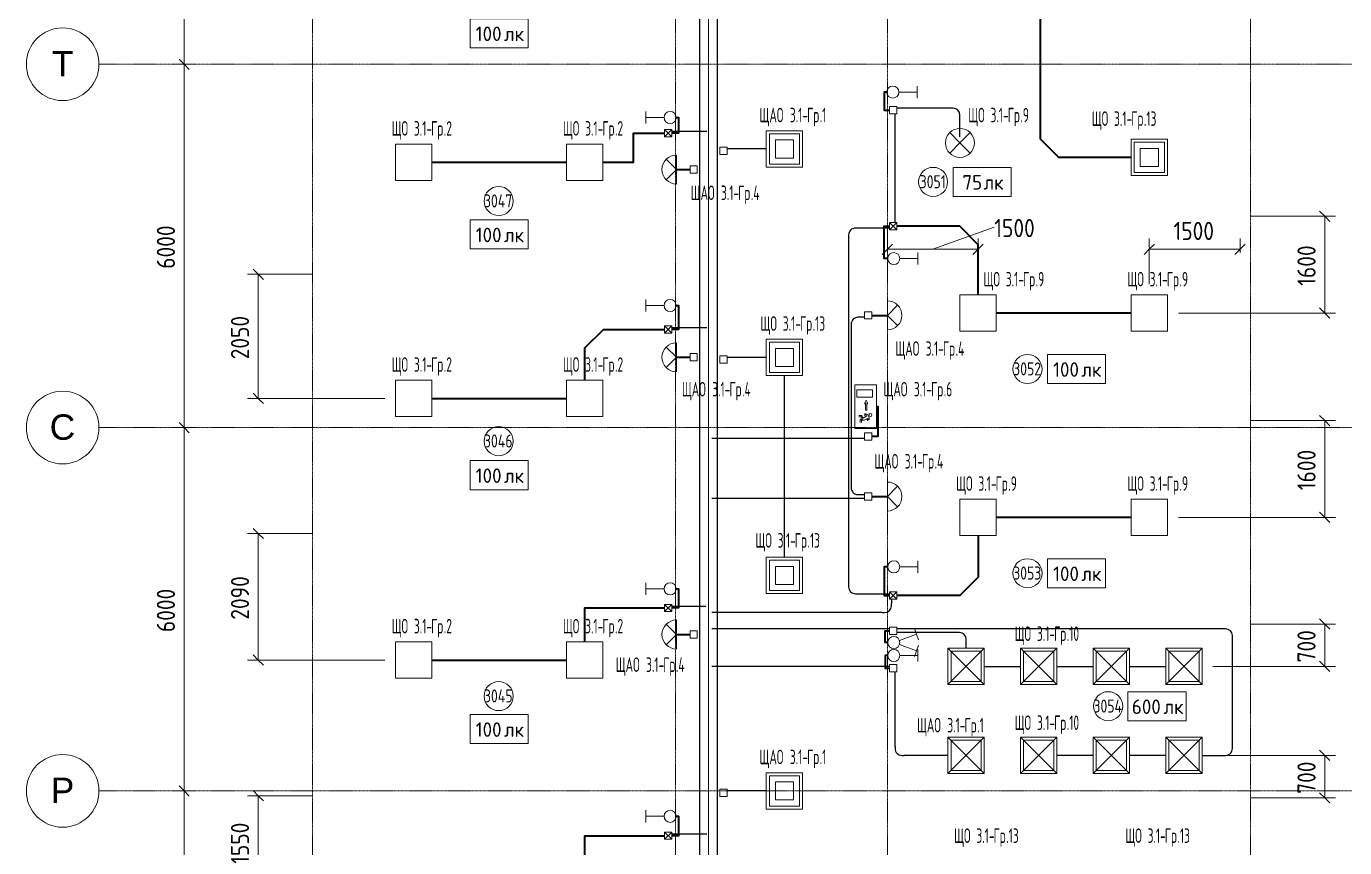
# Model space of a CAD drawing. Header units: millimetres. Extents: x -4730 to 98194, y -4296 to 93388.
# Drawn here: x -4730 to 17058, y 65563 to 79125 of the extents above; entities that cross this region are included whole.
import ezdxf

# ---------------------------------------------------------------- set-up
doc = ezdxf.new("R2010")
doc.units = ezdxf.units.MM
doc.linetypes.add('Линия сетки', pattern=[22.225, 12.7, -3.175, 3.175, -3.175])
for name, color, linetype, lineweight, true_color in [('Кабельные лотки', 5, 'Continuous', 25, 0x0000ff), ('Короба', 7, 'Continuous', 25, 0x008000), ('Соединительные детали коробов', 7, 'Continuous', 25, 0x008000), ('Типовые аннотации', 5, 'Continuous', 18, 0x0000ff)]:
    doc.layers.add(name, color=color, linetype=linetype, lineweight=lineweight, true_color=true_color)
for name, color, linetype, lineweight in [('Марки помещений', 7, 'Continuous', 9), ('Марки силовых электроприборов', 7, 'Continuous', 9), ('Осевая линия', 7, 'Continuous', 18), ('Оси', 7, 'Continuous', 9), ('Провода', 7, 'Continuous', 35), ('Размеры', 7, 'Continuous', 9), ('Размеры-120', 7, 'Continuous', 9)]:
    doc.layers.add(name, color=color, linetype=linetype, lineweight=lineweight)
doc.styles.add('Arial_1', font='arial.ttf', dxfattribs={"height": 420})
doc.styles.add('GOST Common', font='GOST_Common.ttf', dxfattribs={"width": 0.6, "height": 240})
doc.styles.add('GOST Common_1', font='GOST_Common.ttf', dxfattribs={"width": 0.9, "height": 300})
doc.styles.add('GOST Common_2', font='GOST_Common.ttf', dxfattribs={"width": 0.8, "height": 216})
doc.styles.add('GOST Common_3', font='GOST_Common.ttf', dxfattribs={"height": 240})
doc.dimstyles.new('ADSK_Проверочный', dxfattribs={"dimscale": 304.8, "dimtxt": 301.714499, "dimasz": 0.556693, "dimexe": 0.590551, "dimexo": 0.590551, "dimgap": 0.19685, "dimtad": 1, "dimdec": 3, "dimrnd": 0.001, "dimdsep": 46, "dimtxsty": 'GOST Common_1', "dimblk1": 'OBLIQUE', "dimblk2": 'OBLIQUE', "dimsah": 1, "dimcen": 0.09, "dimazin": 0, "dimtfac": 1, "dimtdec": 4, "dimtix": 1, "dimtmove": 0, "dimatfit": 3, "dimfxl": 1, "dimtvp": 1, "dimtolj": 1, "dimtzin": 0, "dimarcsym": 2})
doc.dimstyles.new('ADSK_Проверочный_1', dxfattribs={"dimscale": 304.8, "dimtxt": 301.714499, "dimasz": 0.556693, "dimexe": 0.590551, "dimexo": 0.590551, "dimgap": 0.19685, "dimtad": 1, "dimdec": 3, "dimrnd": 0.001, "dimdsep": 46, "dimtxsty": 'GOST Common_1', "dimblk1": 'OBLIQUE', "dimblk2": 'OBLIQUE', "dimsah": 1, "dimcen": 0.09, "dimazin": 0, "dimtfac": 1, "dimtdec": 4, "dimtix": 1, "dimtmove": 1, "dimatfit": 3, "dimfxl": 1, "dimtvp": 1, "dimtolj": 1, "dimtzin": 0, "dimarcsym": 2})

# ---------------------------------------------------------------- blocks, each defined once
blk = doc.blocks.new('M_Короб_ отвод - Плоский торец - ПВХ - Стандартная-2386742-3-й этаж')
at = {"layer": 'Соединительные детали коробов'}
for p, q in [((0, 111.95), (0, 150.05)), ((-150.05, 0), (-111.95, 0))]:
    blk.add_line(p, q, dxfattribs=at)
blk.add_arc((-111.95, 111.95), 111.95, 270, 0, dxfattribs=at)
blk = doc.blocks.new('Ось сетки - Заголовок сетки - Окружность 5 мм-1145995-3-й этаж')
at = {"layer": 'Оси'}
blk.add_circle((0, 0), 5, dxfattribs=at)
blk = doc.blocks.new('DIMBLOCK37-3-й этаж')
at = {"layer": 'Размеры-120'}
for p, q in [((-2062, 66500), (-2302, 66500)), ((-2122, 66500), (-2207, 66585)), ((-2122, 60500), (-2122, 66500)), ((-2122, 66500), (-2037, 66415)), ((-2122, 66500), (-2062, 66500)), ((-2122, 60500), (-2207, 60585)), ((-2062, 60500), (-2302, 60500)), ((-2122, 60500), (-2037, 60415)), ((-2122, 60500), (-2062, 60500))]:
    blk.add_line(p, q, dxfattribs=at)
at = {"layer": 'Размеры-120', "color": 0, "insert": (-2574, 63122), "char_height": 300, "width": 908.21, "attachment_point": 1, "rotation": 90, "line_spacing_factor": 1.022761, "style": 'GOST Common_1'}
blk.add_mtext('6000', dxfattribs=at)
blk = doc.blocks.new('_Oblique')
at = {"color": 0, "linetype": 'ByBlock', "lineweight": -2}
blk.add_line((-0.5, -0.5), (0.5, 0.5), dxfattribs=at)
blk = doc.blocks.new('DIMBLOCK38-3-й этаж')
at = {"layer": 'Размеры-120'}
for p, q in [((-2122, 72500), (-2207, 72585)), ((-2062, 72500), (-2302, 72500)), ((-2122, 66500), (-2122, 72500)), ((-2122, 72500), (-2037, 72415)), ((-2122, 72500), (-2062, 72500)), ((-2062, 66500), (-2302, 66500)), ((-2122, 66500), (-2207, 66585)), ((-2122, 66500), (-2037, 66415)), ((-2122, 66500), (-2062, 66500))]:
    blk.add_line(p, q, dxfattribs=at)
at = {"layer": 'Размеры-120', "color": 0, "insert": (-2574, 69122), "char_height": 300, "width": 908.21, "attachment_point": 1, "rotation": 90, "line_spacing_factor": 1.022761, "style": 'GOST Common_1'}
blk.add_mtext('6000', dxfattribs=at)
blk = doc.blocks.new('DIMBLOCK39-3-й этаж')
at = {"layer": 'Размеры-120'}
for p, q in [((-2062, 78500), (-2302, 78500)), ((-2122, 78500), (-2207, 78585)), ((-2122, 72500), (-2122, 78500)), ((-2122, 78500), (-2037, 78415)), ((-2122, 78500), (-2062, 78500)), ((-2122, 72500), (-2207, 72585)), ((-2062, 72500), (-2302, 72500)), ((-2122, 72500), (-2037, 72415)), ((-2122, 72500), (-2062, 72500))]:
    blk.add_line(p, q, dxfattribs=at)
at = {"layer": 'Размеры-120', "color": 0, "insert": (-2574, 75122), "char_height": 300, "width": 908.21, "attachment_point": 1, "rotation": 90, "line_spacing_factor": 1.022761, "style": 'GOST Common_1'}
blk.add_mtext('6000', dxfattribs=at)
blk = doc.blocks.new('DIMBLOCK40-3-й этаж')
at = {"layer": 'Размеры-120'}
for p, q in [((-2062, 83500), (-2302, 83500)), ((-2122, 83500), (-2207, 83585)), ((-2122, 78500), (-2122, 83500)), ((-2122, 83500), (-2037, 83415)), ((-2122, 83500), (-2062, 83500)), ((-2062, 78500), (-2302, 78500)), ((-2122, 78500), (-2207, 78585)), ((-2122, 78500), (-2037, 78415)), ((-2122, 78500), (-2062, 78500))]:
    blk.add_line(p, q, dxfattribs=at)
at = {"layer": 'Размеры-120', "color": 0, "insert": (-2574, 80622), "char_height": 300, "width": 908.21, "attachment_point": 1, "rotation": 90, "line_spacing_factor": 1.022761, "style": 'GOST Common_1'}
blk.add_mtext('5000', dxfattribs=at)
blk = doc.blocks.new('DIMBLOCK49-3-й этаж')
at = {"layer": 'Размеры-120'}
for p, q in [((-10, 75030), (-1077, 75030)), ((-897, 75030), (-981, 75115)), ((-897, 75030), (-897, 72980)), ((-897, 75030), (-812, 74945)), ((-897, 75030), (-10, 75030)), ((-897, 72980), (-981, 73065)), ((1195, 72980), (-1077, 72980)), ((-897, 72980), (-812, 72895)), ((-897, 72980), (1195, 72980))]:
    blk.add_line(p, q, dxfattribs=at)
at = {"layer": 'Размеры-120', "color": 0, "insert": (-1349, 73627), "char_height": 300, "width": 908.21, "attachment_point": 1, "rotation": 90, "line_spacing_factor": 1.022761, "style": 'GOST Common_1'}
blk.add_mtext('2050', dxfattribs=at)
blk = doc.blocks.new('DIMBLOCK50-3-й этаж')
at = {"layer": 'Размеры-120'}
for p, q in [((-897, 70750), (-981, 70835)), ((-10, 70750), (-1077, 70750)), ((-897, 70750), (-897, 68660)), ((-897, 70750), (-812, 70665)), ((-897, 70750), (-10, 70750)), ((1195, 68660), (-1077, 68660)), ((-897, 68660), (-981, 68745)), ((-897, 68660), (-812, 68575)), ((-897, 68660), (1195, 68660))]:
    blk.add_line(p, q, dxfattribs=at)
at = {"layer": 'Размеры-120', "color": 0, "insert": (-1349, 69327), "char_height": 300, "width": 908.21, "attachment_point": 1, "rotation": 90, "line_spacing_factor": 1.022761, "style": 'GOST Common_1'}
blk.add_mtext('2090', dxfattribs=at)
blk = doc.blocks.new('DIMBLOCK51-3-й этаж')
at = {"layer": 'Размеры-120'}
for p, q in [((-897, 66420), (-981, 66505)), ((-10, 66420), (-1077, 66420)), ((-897, 64870), (-897, 66420)), ((-897, 66420), (-812, 66335)), ((-897, 66420), (-10, 66420)), ((-897, 64870), (-981, 64955)), ((1195, 64870), (-1077, 64870)), ((-897, 64870), (-812, 64785)), ((-897, 64870), (1195, 64870))]:
    blk.add_line(p, q, dxfattribs=at)
at = {"layer": 'Размеры-120', "color": 0, "insert": (-1349, 65295), "char_height": 300, "width": 840.71, "attachment_point": 1, "rotation": 90, "line_spacing_factor": 1.022761, "style": 'GOST Common_1'}
blk.add_mtext('1550', dxfattribs=at)
blk = doc.blocks.new('DIMBLOCK67-3-й этаж')
at = {"layer": 'Размеры-120'}
for p, q in [((13830, 74868), (13830, 75624)), ((15330, 75384), (15330, 75624)), ((13830, 75444), (13745, 75360)), ((13830, 75444), (13915, 75529)), ((13830, 75444), (15330, 75444)), ((13830, 75444), (13830, 74868)), ((15330, 75444), (15245, 75360)), ((15330, 75444), (15415, 75529)), ((15330, 75444), (15330, 75384))]:
    blk.add_line(p, q, dxfattribs=at)
at = {"layer": 'Размеры-120', "color": 0, "insert": (14230, 75896), "char_height": 300, "width": 840.71, "attachment_point": 1, "line_spacing_factor": 1.022761, "style": 'GOST Common_1'}
blk.add_mtext('1500', dxfattribs=at)
blk = doc.blocks.new('DIMBLOCK68-3-й этаж')
at = {"layer": 'Размеры-120'}
for p, q in [((9500, 75384), (9500, 75624)), ((11267, 75807), (10250, 75444)), ((11000, 74868), (11000, 75624)), ((11267, 75807), (11267, 75807)), ((9500, 75444), (9415, 75360)), ((9500, 75444), (9585, 75529)), ((9500, 75444), (11000, 75444)), ((9500, 75444), (9500, 75384)), ((11000, 75444), (10915, 75360)), ((11000, 75444), (11085, 75529)), ((11000, 75444), (11000, 74868))]:
    blk.add_line(p, q, dxfattribs=at)
at = {"layer": 'Размеры-120', "color": 0, "insert": (11267, 75944), "char_height": 300, "width": 840.71, "attachment_point": 1, "line_spacing_factor": 1.022761, "style": 'GOST Common_1'}
blk.add_mtext('1500', dxfattribs=at)
blk = doc.blocks.new('DIMBLOCK69-3-й этаж')
at = {"layer": 'Размеры-120'}
for p, q in [((16730, 75990), (16645, 76075)), ((15510, 75990), (16910, 75990)), ((16730, 75990), (15510, 75990)), ((16730, 74390), (16730, 75990)), ((16730, 75990), (16815, 75905)), ((14310, 74390), (16910, 74390)), ((16730, 74390), (14310, 74390)), ((16730, 74390), (16645, 74475)), ((16730, 74390), (16815, 74305))]:
    blk.add_line(p, q, dxfattribs=at)
at = {"layer": 'Размеры-120', "color": 0, "insert": (16278, 74840), "char_height": 300, "width": 840.71, "attachment_point": 1, "rotation": 90, "line_spacing_factor": 1.022761, "style": 'GOST Common_1'}
blk.add_mtext('1600', dxfattribs=at)
blk = doc.blocks.new('DIMBLOCK70-3-й этаж')
at = {"layer": 'Размеры-120'}
for p, q in [((15510, 72615), (16910, 72615)), ((16730, 72615), (15510, 72615)), ((16730, 72615), (16645, 72700)), ((16730, 71015), (16730, 72615)), ((16730, 72615), (16815, 72530)), ((16730, 71015), (16645, 71100)), ((14310, 71015), (16910, 71015)), ((16730, 71015), (14310, 71015)), ((16730, 71015), (16815, 70930))]:
    blk.add_line(p, q, dxfattribs=at)
at = {"layer": 'Размеры-120', "color": 0, "insert": (16278, 71465), "char_height": 300, "width": 840.71, "attachment_point": 1, "rotation": 90, "line_spacing_factor": 1.022761, "style": 'GOST Common_1'}
blk.add_mtext('1600', dxfattribs=at)
blk = doc.blocks.new('DIMBLOCK71-3-й этаж')
at = {"layer": 'Размеры-120'}
for p, q in [((16730, 69255), (16645, 69340)), ((15510, 69255), (16910, 69255)), ((16730, 69255), (15510, 69255)), ((16730, 68555), (16730, 69255)), ((16730, 69255), (16815, 69170)), ((16730, 68555), (16645, 68640)), ((14882, 68555), (16910, 68555)), ((16730, 68555), (14882, 68555)), ((16730, 68555), (16815, 68470))]:
    blk.add_line(p, q, dxfattribs=at)
at = {"layer": 'Размеры-120', "color": 0, "insert": (16278, 68621), "char_height": 300, "width": 681.16, "attachment_point": 1, "rotation": 90, "line_spacing_factor": 1.022761, "style": 'GOST Common_1'}
blk.add_mtext('700', dxfattribs=at)
blk = doc.blocks.new('DIMBLOCK72-3-й этаж')
at = {"layer": 'Размеры-120'}
for p, q in [((16730, 67085), (16645, 67170)), ((14882, 67085), (16910, 67085)), ((16730, 67085), (14882, 67085)), ((16730, 66385), (16730, 67085)), ((16730, 67085), (16815, 67000)), ((16730, 66385), (16645, 66470)), ((15510, 66385), (16910, 66385)), ((16730, 66385), (15510, 66385)), ((16730, 66385), (16815, 66300))]:
    blk.add_line(p, q, dxfattribs=at)
at = {"layer": 'Размеры-120', "color": 0, "insert": (16278, 66451), "char_height": 300, "width": 681.16, "attachment_point": 1, "rotation": 90, "line_spacing_factor": 1.022761, "style": 'GOST Common_1'}
blk.add_mtext('700', dxfattribs=at)
blk = doc.blocks.new('ADSK_Марка_Помещение_1_ГОСТ21-501-2011 - Номер-85995-3-й этаж')
at = {"layer": 'Марки помещений'}
blk.add_circle((0, 0), 2, dxfattribs=at)
blk = doc.blocks.new('Морка помещения_освещённость_ - Морка помещения_освещённость_-1484368-3-й этаж')
at = {"layer": 'Марки помещений', "color": 190, "true_color": 0x8000ff}
for p, q in [((-4, 0), (-4, 4)), ((-4, 4), (4, 4)), ((4, 4), (4, 0)), ((4, 0), (-4, 0))]:
    blk.add_line(p, q, dxfattribs=at)

msp = doc.modelspace()

# ---------------------------------------------------------------- linework, layer by layer
at = {"layer": 'Кабельные лотки'}
for p, q in [((6395.0021, 88815), (6395.0021, 43938.1437)), ((6695.0021, 43938.1437), (6695.0021, 88815))]:
    msp.add_line(p, q, dxfattribs=at)
at = {"layer": 'Короба'}
for p, q in [((9629.1552, 75884.113), (9629.1552, 77681.1543)), ((10549.95, 77772.6543), (9657.6552, 77772.6543)), ((10700, 77300), (10700, 77622.6043)), ((5938.6497, 77391.5), (6518.6497, 77391.5)), ((7504.764, 77100), (6853.5891, 77100)), ((8860, 75642.563), (8860, 69905.663)), ((9537.6552, 75792.613), (9010.05, 75792.613)), ((9122.7851, 74321.12), (9052.8351, 74321.12)), ((5938.6497, 74151.5), (6518.6497, 74151.5)), ((8902.7851, 74171.07), (8902.7851, 71541.55)), ((7504.764, 73657.0899), (6853.5891, 73657.0899)), ((7802.264, 70354.5899), (7802.264, 73359.5899)), ((9122.7851, 72321.12), (6600, 72321.12)), ((9122.7851, 71328.5), (6600, 71328.5)), ((9052.8351, 71391.5), (9122.7851, 71391.5)), ((9010.05, 69755.613), (9537.6552, 69755.613)), ((5938.6497, 69551.5), (6498.6497, 69551.5)), ((9566.1552, 69664.113), (9566.1552, 69594.163)), ((9416.1052, 69444.113), (6600, 69444.113)), ((9537.6552, 69175.613), (6600, 69175.613)), ((15052.3272, 69175.613), (9657.6552, 69175.613)), ((10654.8272, 69112.613), (9657.6552, 69112.613)), ((10804.8772, 68852.5), (10804.8772, 68962.563)), ((15202.3772, 67235.05), (15202.3772, 69025.563)), ((9537.6552, 68555.613), (6600, 68555.613)), ((9629.1552, 67235.05), (9629.1552, 68464.113)), ((11102.3772, 68555), (11707.3772, 68555)), ((12302.3772, 68555), (12907.3772, 68555)), ((13502.3772, 68555), (14107.3772, 68555)), ((10507.3772, 67085), (9779.2052, 67085)), ((12907.3772, 67085), (12302.3772, 67085)), ((14107.3772, 67085), (13502.3772, 67085)), ((14702.3772, 67085), (15052.3272, 67085)), ((7504.764, 66500), (6853.5891, 66500)), ((5938.6497, 65791.5), (6518.6497, 65791.5))]:
    msp.add_line(p, q, dxfattribs=at)
at = {"layer": 'Осевая линия'}
msp.add_line((6545.0021, 43938.1437), (6545.0021, 88815), dxfattribs=at)
at = {"layer": 'Оси', "linetype": 'Линия сетки'}
for p, q in [((0, 93388.3703), (0, -3096.3487)), ((6000, 93388.3703), (6000, -3096.3487)), ((9500, 93388.3703), (9500, -3096.3487)), ((15500, 93388.3703), (15500, -3096.3487)), ((98194.2682, 78500), (-3530.0173, 78500)), ((98194.2682, 72500), (-3530.0173, 72500)), ((98194.2682, 66500), (-3530.0173, 66500))]:
    msp.add_line(p, q, dxfattribs=at)
at = {"layer": 'Провода'}
for p, q in [((1970, 76880), (4200, 76880)), ((6015, 76760.0006), (6238.6497, 76760)), ((9242.7851, 74352.62), (9500, 74352.6206)), ((13530, 74390), (11300, 74390)), ((6015, 73660.0006), (6238.6497, 73660)), ((1970, 72980), (4200, 72980)), ((9242.7851, 71360), (9500, 71360.0006)), ((13530, 71015), (11300, 71015)), ((6015, 69082.5006), (6238.6497, 69082.5)), ((1970, 68660), (4200, 68660))]:
    msp.add_line(p, q, dxfattribs=at)
at = {"layer": 'Провода', "flags": 128}
for points in [[(13530, 76960), (12337.064, 76960), (12032.264, 77264.8), (12032.264, 80889.7472), (11788.7839, 80889.7456)], [(9490.6433, 78040), (9450, 78040), (9450, 77741.1563), (9537.6552, 77741.1551)], [(6009.3567, 77620), (6050, 77620), (6050, 77360.0021), (5938.6497, 77360.0007)], [(4800, 76880), (5302.264, 76880), (5302.264, 77360.0021), (5818.6497, 77360.0002)], [(9505.6433, 75289.9093), (9445, 75289.9093), (9445, 75824.115), (9537.6552, 75824.1138)], [(11000.4736, 74690), (11001.7828, 75519.3154), (10697.464, 75824.1146), (9657.6552, 75824.1131)], [(6009.3567, 74516.4926), (6050, 74516.4926), (6050, 74120.0021), (5938.6497, 74120.0007)], [(4500.5958, 73280), (4501.6587, 73815.2027), (4807.064, 74120.0016), (5818.6497, 74120.0001)], [(9321.7452, 72848.798), (9345, 72849.3721), (9345, 72352.6221), (9242.7851, 72352.6208)], [(11000.5261, 70715), (11001.7294, 70028.9146), (10697.464, 69724.1146), (9657.6552, 69724.1131)], [(9505.6433, 70200), (9445, 70200), (9445, 69724.115), (9537.6552, 69724.1138)], [(6009.3567, 69837.1308), (6050, 69837.1308), (6050, 69520.0021), (5938.6497, 69520.0007)], [(4500.7898, 68960), (4502.264, 69520.0021), (5818.6497, 69520.0001)], [(9505.6433, 68948.99), (9465, 68948.99), (9465, 69144.115), (9537.6552, 69144.1139)], [(9505.6433, 68735.6306), (9465, 68735.6306), (9465, 68524.115), (9537.6552, 68524.1139)], [(6009.3567, 66080), (6050, 66080), (6050, 65760.0021), (5938.6497, 65760.0007)], [(4500.7631, 65170), (4502.264, 65760.0021), (5818.6497, 65760.0001)]]:
    msp.add_lwpolyline(points, dxfattribs=at)
at = {"layer": 'Типовые аннотации'}
for p, q in [((9690.6433, 78040), (9990.6433, 78040)), ((9990.6433, 77940), (9990.6433, 78140)), ((5509.3567, 77720), (5509.3567, 77520)), ((5809.3567, 77620), (5509.3567, 77620)), ((10700, 77200), (10530.2944, 77369.7056)), ((10700, 77200), (10869.7056, 77369.7056)), ((1370, 77180), (1970, 77180)), ((1370, 76580), (1370, 77180)), ((1970, 77180), (1970, 76580)), ((4200, 77180), (4800, 77180)), ((4200, 76580), (4200, 77180)), ((4800, 77180), (4800, 76580)), ((10700, 77200), (10530.2944, 77030.2944)), ((10700, 77200), (10869.7056, 77030.2944)), ((13530, 77260), (14130, 77260)), ((13530, 76660), (13530, 77260)), ((13580, 77210), (14080, 77210)), ((13580, 76710), (13580, 77210)), ((14080, 77210), (14080, 76710)), ((14130, 77260), (14130, 76660)), ((13680, 77110), (13680, 76810)), ((13980, 77110), (13680, 77110)), ((13980, 76810), (13980, 77110)), ((14080, 76710), (13580, 76710)), ((13680, 76810), (13980, 76810)), ((1970, 76580), (1370, 76580)), ((4800, 76580), (4200, 76580)), ((14130, 76660), (13530, 76660)), ((10005.6433, 75189.9093), (10005.6433, 75389.9093)), ((9705.6433, 75289.9093), (10005.6433, 75289.9093)), ((5509.3567, 74616.4926), (5509.3567, 74416.4926)), ((5809.3567, 74516.4926), (5509.3567, 74516.4926)), ((10700, 74690), (11300, 74690)), ((10700, 74090), (10700, 74690)), ((11300, 74690), (11300, 74090)), ((13530, 74690), (14130, 74690)), ((13530, 74090), (13530, 74690)), ((14130, 74690), (14130, 74090)), ((11300, 74090), (10700, 74090)), ((14130, 74090), (13530, 74090)), ((7500, 73957.0899), (8100, 73957.0899)), ((7500, 73357.0899), (7500, 73957.0899)), ((7550, 73907.0899), (8050, 73907.0899)), ((7550, 73407.0899), (7550, 73907.0899)), ((8050, 73907.0899), (8050, 73407.0899)), ((8100, 73957.0899), (8100, 73357.0899)), ((7650, 73807.0899), (7650, 73507.0899)), ((7950, 73807.0899), (7650, 73807.0899)), ((7950, 73507.0899), (7950, 73807.0899)), ((7650, 73507.0899), (7950, 73507.0899)), ((1370, 73280), (1970, 73280)), ((1370, 72680), (1370, 73280)), ((1970, 73280), (1970, 72680)), ((4200, 73280), (4800, 73280)), ((4200, 72680), (4200, 73280)), ((4800, 73280), (4800, 72680)), ((8100, 73357.0899), (7500, 73357.0899)), ((8050, 73407.0899), (7550, 73407.0899)), ((1970, 72680), (1370, 72680)), ((4800, 72680), (4200, 72680)), ((10700, 71315), (11300, 71315)), ((10700, 70715), (10700, 71315)), ((11300, 71315), (11300, 70715)), ((13530, 71315), (14130, 71315)), ((13530, 70715), (13530, 71315)), ((14130, 71315), (14130, 70715)), ((11300, 70715), (10700, 70715)), ((14130, 70715), (13530, 70715)), ((7500, 70357.0899), (8100, 70357.0899)), ((7500, 69757.0899), (7500, 70357.0899)), ((7550, 70307.0899), (8050, 70307.0899)), ((7550, 69807.0899), (7550, 70307.0899)), ((7650, 70207.0899), (7650, 69907.0899)), ((7950, 70207.0899), (7650, 70207.0899)), ((7950, 69907.0899), (7950, 70207.0899)), ((8050, 70307.0899), (8050, 69807.0899)), ((8100, 70357.0899), (8100, 69757.0899)), ((9705.6433, 70200), (10005.6433, 70200)), ((10005.6433, 70100), (10005.6433, 70300)), ((5509.3567, 69937.1308), (5509.3567, 69737.1308)), ((5809.3567, 69837.1308), (5509.3567, 69837.1308)), ((8100, 69757.0899), (7500, 69757.0899)), ((8050, 69807.0899), (7550, 69807.0899)), ((7650, 69907.0899), (7950, 69907.0899)), ((9699.6126, 68983.192), (9981.5204, 69085.7981)), ((9947.3184, 69179.7673), (10015.7224, 68991.8288)), ((1370, 68960), (1970, 68960)), ((1370, 68360), (1370, 68960)), ((1970, 68960), (1970, 68360)), ((4200, 68960), (4800, 68960)), ((4200, 68360), (4200, 68960)), ((4800, 68960), (4800, 68360)), ((9699.6126, 68914.788), (9981.5204, 68812.182)), ((9947.3184, 68718.2127), (10015.7224, 68906.1512)), ((10502.6132, 68855), (11102.6132, 68855)), ((10502.6132, 68255), (10502.6132, 68855)), ((10502.6132, 68855), (11102.6132, 68255)), ((10502.6132, 68255), (11102.6132, 68855)), ((11102.6132, 68855), (11102.6132, 68255)), ((11702.6132, 68855), (12302.6132, 68855)), ((11702.6132, 68255), (11702.6132, 68855)), ((11702.6132, 68855), (12302.6132, 68255)), ((11702.6132, 68255), (12302.6132, 68855)), ((12302.6132, 68855), (12302.6132, 68255)), ((12902.6132, 68855), (13502.6132, 68855)), ((12902.6132, 68255), (12902.6132, 68855)), ((12902.6132, 68855), (13502.6132, 68255)), ((12902.6132, 68255), (13502.6132, 68855)), ((13502.6132, 68855), (13502.6132, 68255)), ((14102.6132, 68855), (14702.6132, 68855)), ((14102.6132, 68255), (14102.6132, 68855)), ((14102.6132, 68855), (14702.6132, 68255)), ((14102.6132, 68255), (14702.6132, 68855)), ((14702.6132, 68855), (14702.6132, 68255)), ((10552.6132, 68805), (11052.6132, 68805)), ((10552.6132, 68305), (10552.6132, 68805)), ((11052.6132, 68805), (11052.6132, 68305)), ((11752.6132, 68805), (12252.6132, 68805)), ((11752.6132, 68305), (11752.6132, 68805)), ((12252.6132, 68805), (12252.6132, 68305)), ((12952.6132, 68805), (13452.6132, 68805)), ((12952.6132, 68305), (12952.6132, 68805)), ((13452.6132, 68805), (13452.6132, 68305)), ((14152.6132, 68805), (14652.6132, 68805)), ((14152.6132, 68305), (14152.6132, 68805)), ((14652.6132, 68805), (14652.6132, 68305)), ((1970, 68360), (1370, 68360)), ((4800, 68360), (4200, 68360)), ((11102.6132, 68255), (10502.6132, 68255)), ((11052.6132, 68305), (10552.6132, 68305)), ((12302.6132, 68255), (11702.6132, 68255)), ((12252.6132, 68305), (11752.6132, 68305)), ((13502.6132, 68255), (12902.6132, 68255)), ((13452.6132, 68305), (12952.6132, 68305)), ((14702.6132, 68255), (14102.6132, 68255)), ((14652.6132, 68305), (14152.6132, 68305)), ((11702.6132, 67385), (12302.6132, 67385)), ((11702.6132, 66785), (11702.6132, 67385)), ((11702.6132, 67385), (12302.6132, 66785)), ((11702.6132, 66785), (12302.6132, 67385)), ((11752.6132, 67335), (12252.6132, 67335)), ((11752.6132, 66835), (11752.6132, 67335)), ((12252.6132, 67335), (12252.6132, 66835)), ((12302.6132, 67385), (12302.6132, 66785)), ((12902.6132, 67385), (13502.6132, 67385)), ((12902.6132, 66785), (12902.6132, 67385)), ((12902.6132, 67385), (13502.6132, 66785)), ((12902.6132, 66785), (13502.6132, 67385)), ((12952.6132, 67335), (13452.6132, 67335)), ((12952.6132, 66835), (12952.6132, 67335)), ((13452.6132, 67335), (13452.6132, 66835)), ((13502.6132, 67385), (13502.6132, 66785)), ((14102.6132, 67385), (14702.6132, 67385)), ((14102.6132, 66785), (14102.6132, 67385)), ((14102.6132, 67385), (14702.6132, 66785)), ((14102.6132, 66785), (14702.6132, 67385)), ((14152.6132, 67335), (14652.6132, 67335)), ((14152.6132, 66835), (14152.6132, 67335)), ((14652.6132, 67335), (14652.6132, 66835)), ((14702.6132, 67385), (14702.6132, 66785)), ((12302.6132, 66785), (11702.6132, 66785)), ((12252.6132, 66835), (11752.6132, 66835)), ((13502.6132, 66785), (12902.6132, 66785)), ((13452.6132, 66835), (12952.6132, 66835)), ((14702.6132, 66785), (14102.6132, 66785)), ((14652.6132, 66835), (14152.6132, 66835)), ((5509.3567, 66180), (5509.3567, 65980)), ((5809.3567, 66080), (5509.3567, 66080))]:
    msp.add_line(p, q, dxfattribs=at)
at = {"layer": 'Типовые аннотации', "color": 7}
for p, q in [((9537.6552, 77801.1543), (9657.6552, 77801.1543)), ((9537.6552, 77681.1543), (9537.6552, 77801.1543)), ((9657.6552, 77801.1543), (9657.6552, 77681.1543)), ((9657.6552, 77681.1543), (9537.6552, 77681.1543)), ((5818.6497, 77420), (5938.6497, 77420)), ((5818.6497, 77300), (5818.6497, 77420)), ((5818.6497, 77420), (5938.6497, 77300)), ((5818.6497, 77300), (5938.6497, 77420)), ((5938.6497, 77420), (5938.6497, 77300)), ((5938.6497, 77300), (5818.6497, 77300)), ((9537.6552, 75884.113), (9657.6552, 75884.113)), ((9537.6552, 75764.113), (9537.6552, 75884.113)), ((9537.6552, 75884.113), (9657.6552, 75764.113)), ((9537.6552, 75764.113), (9657.6552, 75884.113)), ((9657.6552, 75884.113), (9657.6552, 75764.113)), ((9657.6552, 75764.113), (9537.6552, 75764.113)), ((5818.6497, 74180), (5938.6497, 74180)), ((5818.6497, 74060), (5818.6497, 74180)), ((5818.6497, 74180), (5938.6497, 74060)), ((5818.6497, 74060), (5938.6497, 74180)), ((5938.6497, 74180), (5938.6497, 74060)), ((5938.6497, 74060), (5818.6497, 74060)), ((9537.6552, 69784.113), (9657.6552, 69784.113)), ((9537.6552, 69664.113), (9537.6552, 69784.113)), ((9537.6552, 69784.113), (9657.6552, 69664.113)), ((9537.6552, 69664.113), (9657.6552, 69784.113)), ((9657.6552, 69784.113), (9657.6552, 69664.113)), ((5818.6497, 69580), (5938.6497, 69580)), ((5818.6497, 69460), (5818.6497, 69580)), ((5818.6497, 69580), (5938.6497, 69460)), ((5818.6497, 69460), (5938.6497, 69580)), ((5938.6497, 69580), (5938.6497, 69460)), ((9657.6552, 69664.113), (9537.6552, 69664.113)), ((5938.6497, 69460), (5818.6497, 69460)), ((9537.6552, 68584.113), (9657.6552, 68584.113)), ((9537.6552, 68464.113), (9537.6552, 68584.113)), ((9657.6552, 68464.113), (9537.6552, 68464.113)), ((9657.6552, 68584.113), (9657.6552, 68464.113)), ((5818.6497, 65820), (5938.6497, 65820)), ((5818.6497, 65700), (5818.6497, 65820)), ((5818.6497, 65820), (5938.6497, 65700)), ((5818.6497, 65700), (5938.6497, 65820)), ((5938.6497, 65820), (5938.6497, 65700)), ((5938.6497, 65700), (5818.6497, 65700))]:
    msp.add_line(p, q, dxfattribs=at)
at = {"layer": 'Типовые аннотации', "color": 1, "true_color": 0xff0000}
for p, q in [((7500, 77400), (8100, 77400)), ((7500, 76800), (7500, 77400)), ((7550, 77350), (8050, 77350)), ((7550, 76850), (7550, 77350)), ((8050, 77350), (8050, 76850)), ((8100, 77400), (8100, 76800)), ((7650, 77250), (7650, 76950)), ((7950, 77250), (7650, 77250)), ((7950, 76950), (7950, 77250)), ((6015, 76760), (5845.2944, 76929.7056)), ((6015, 76520), (6015, 77000)), ((6733.5891, 77128.5), (6853.5891, 77128.5)), ((6733.5891, 77008.5), (6733.5891, 77128.5)), ((6853.5891, 77008.5), (6733.5891, 77008.5)), ((6853.5891, 77128.5), (6853.5891, 77008.5)), ((7650, 76950), (7950, 76950)), ((6015, 76760), (5845.2944, 76590.2944)), ((6238.6497, 76820), (6358.6497, 76820)), ((6238.6497, 76700), (6238.6497, 76820)), ((6358.6497, 76700), (6238.6497, 76700)), ((6358.6497, 76820), (6358.6497, 76700)), ((8100, 76800), (7500, 76800)), ((8050, 76850), (7550, 76850)), ((9500, 74592.62), (9500, 74112.62)), ((9500, 74352.62), (9669.7056, 74522.3257)), ((9122.7851, 74412.62), (9242.7851, 74412.62)), ((9122.7851, 74292.62), (9122.7851, 74412.62)), ((9242.7851, 74412.62), (9242.7851, 74292.62)), ((9500, 74352.62), (9669.7056, 74182.9144)), ((9242.7851, 74292.62), (9122.7851, 74292.62)), ((6015, 73420), (6015, 73900)), ((6015, 73660), (5845.2944, 73829.7056)), ((6015, 73660), (5845.2944, 73490.2944)), ((6238.6497, 73720), (6358.6497, 73720)), ((6238.6497, 73600), (6238.6497, 73720)), ((6358.6497, 73720), (6358.6497, 73600)), ((6358.6497, 73600), (6238.6497, 73600)), ((9122.7851, 72412.62), (9242.7851, 72412.62)), ((9122.7851, 72292.62), (9122.7851, 72412.62)), ((9242.7851, 72412.62), (9242.7851, 72292.62)), ((9242.7851, 72292.62), (9122.7851, 72292.62)), ((9500, 71600), (9500, 71120)), ((9500, 71360), (9669.7056, 71529.7056)), ((9122.7851, 71420), (9242.7851, 71420)), ((9122.7851, 71300), (9122.7851, 71420)), ((9242.7851, 71300), (9122.7851, 71300)), ((9242.7851, 71420), (9242.7851, 71300)), ((9500, 71360), (9669.7056, 71190.2944)), ((6015, 68842.5), (6015, 69322.5)), ((6015, 69082.5), (5845.2944, 69252.2056)), ((6015, 69082.5), (5845.2944, 68912.7944)), ((6238.6497, 69142.5), (6358.6497, 69142.5)), ((6238.6497, 69022.5), (6238.6497, 69142.5)), ((6358.6497, 69142.5), (6358.6497, 69022.5)), ((6358.6497, 69022.5), (6238.6497, 69022.5)), ((9705.6433, 68735.6306), (10005.6433, 68735.6306)), ((10005.6433, 68635.6306), (10005.6433, 68835.6306)), ((10502.6132, 67385), (11102.6132, 67385)), ((10502.6132, 66785), (10502.6132, 67385)), ((10502.6132, 67385), (11102.6132, 66785)), ((10502.6132, 66785), (11102.6132, 67385)), ((10552.6132, 67335), (11052.6132, 67335)), ((10552.6132, 66835), (10552.6132, 67335)), ((11052.6132, 67335), (11052.6132, 66835)), ((11102.6132, 67385), (11102.6132, 66785)), ((7500, 66800), (8100, 66800)), ((7500, 66200), (7500, 66800)), ((7550, 66750), (8050, 66750)), ((7550, 66250), (7550, 66750)), ((8050, 66750), (8050, 66250)), ((8100, 66800), (8100, 66200)), ((11102.6132, 66785), (10502.6132, 66785)), ((11052.6132, 66835), (10552.6132, 66835)), ((6733.5891, 66528.5), (6853.5891, 66528.5)), ((6733.5891, 66408.5), (6733.5891, 66528.5)), ((6853.5891, 66528.5), (6853.5891, 66408.5)), ((7650, 66650), (7650, 66350)), ((7950, 66650), (7650, 66650)), ((7950, 66350), (7950, 66650)), ((6853.5891, 66408.5), (6733.5891, 66408.5)), ((8050, 66250), (7550, 66250)), ((7650, 66350), (7950, 66350)), ((8100, 66200), (7500, 66200))]:
    msp.add_line(p, q, dxfattribs=at)
at = {"layer": 'Типовые аннотации', "color": 16, "true_color": 0x800000}
for p, q in [((6733.5891, 73685.5899), (6853.5891, 73685.5899)), ((6733.5891, 73565.5899), (6733.5891, 73685.5899)), ((6853.5891, 73685.5899), (6853.5891, 73565.5899)), ((6853.5891, 73565.5899), (6733.5891, 73565.5899)), ((9537.6552, 69204.113), (9657.6552, 69204.113)), ((9537.6552, 69084.113), (9537.6552, 69204.113)), ((9657.6552, 69084.113), (9537.6552, 69084.113)), ((9657.6552, 69204.113), (9657.6552, 69084.113))]:
    msp.add_line(p, q, dxfattribs=at)
at = {"layer": 'Типовые аннотации', "color": 96, "true_color": 0x008000}
for p, q in [((8961.7452, 73204.3542), (9321.7452, 73204.3542)), ((8961.7452, 72484.3542), (8961.7452, 73204.3542)), ((8993.1554, 73003.3618), (8993.1554, 73123.3618)), ((8993.1554, 73123.3618), (9257.1554, 73123.3618)), ((9257.1554, 73003.3618), (8993.1554, 73003.3618)), ((9257.1554, 73123.3618), (9257.1554, 73003.3618)), ((9321.7452, 73204.3542), (9321.7452, 72484.3542)), ((9125.3592, 72908.4753), (9149.3592, 72950.0445)), ((9125.3592, 72884.4753), (9125.3592, 72908.4753)), ((9137.3592, 72905.2599), (9125.3592, 72884.4753)), ((9137.3592, 72785.2599), (9137.3592, 72905.2599)), ((9161.3592, 72785.2599), (9137.3592, 72785.2599)), ((9149.3592, 72950.0445), (9173.3592, 72908.4753)), ((9173.3592, 72884.4753), (9161.3592, 72905.2599)), ((9161.3592, 72905.2599), (9161.3592, 72785.2599)), ((9173.3592, 72908.4753), (9173.3592, 72884.4753)), ((9075.5816, 72696.9879), (9027.5816, 72696.9879)), ((9027.5816, 72678.9879), (9065.1893, 72678.9879)), ((9088.0124, 72639.4571), (9053.1893, 72639.4571)), ((9053.1893, 72639.4571), (9053.1893, 72585.4571)), ((9065.1893, 72678.9879), (9088.0124, 72639.4571)), ((9071.1893, 72585.4571), (9071.1893, 72621.4571)), ((9071.1893, 72621.4571), (9119.1893, 72621.4571)), ((9099.5816, 72655.4187), (9075.5816, 72696.9879)), ((9161.9355, 72691.4187), (9099.5816, 72655.4187)), ((9119.1893, 72621.4571), (9181.5431, 72657.4571)), ((9127.5431, 72733.4187), (9127.5431, 72691.4187)), ((9145.5431, 72709.4187), (9145.5431, 72733.4187)), ((9175.5431, 72709.4187), (9145.5431, 72709.4187)), ((9181.5431, 72642.2417), (9159.3662, 72629.4379)), ((9168.3662, 72613.8494), (9199.5431, 72631.8494)), ((9199.5431, 72667.8494), (9175.5431, 72709.4187)), ((9199.5431, 72631.8494), (9199.5431, 72667.8494)), ((9321.7452, 72484.3542), (8961.7452, 72484.3542))]:
    msp.add_line(p, q, dxfattribs=at)
at = {"layer": 'Типовые аннотации'}
for centre, radius in [((9590.6433, 78040), 100), ((5909.3567, 77620), 100), ((10700, 77200), 240), ((9605.6433, 75289.9093), 100), ((5909.3567, 74516.4926), 100), ((9605.6433, 70200), 100), ((5909.3567, 69837.1308), 100), ((9605.6433, 68948.99), 100), ((5909.3567, 66080), 100)]:
    msp.add_circle(centre, radius, dxfattribs=at)
at = {"layer": 'Типовые аннотации', "color": 96, "true_color": 0x008000}
msp.add_circle((9220.0744, 72707.416), 24, dxfattribs=at)
at = {"layer": 'Типовые аннотации', "color": 1, "true_color": 0xff0000}
msp.add_circle((9605.6433, 68735.6306), 100, dxfattribs=at)
for centre, start, end in [((6015, 76760), 90, 270), ((9500, 74352.62), 270, 90), ((6015, 73660), 90, 270), ((9500, 71360), 270, 90), ((6015, 69082.5), 90, 270)]:
    msp.add_arc(centre, 240, start, end, dxfattribs=at)

# ---------------------------------------------------------------- block references
at = {"layer": 'Марки помещений', "color": 190, "true_color": 0x8000ff, "xscale": 120, "yscale": 120, "zscale": 120}
for p in [(3083.7558, 78770.6823), (11069.3766, 76316.7932), (3083.7558, 75448.6815), (12626.7987, 73226.0054), (3083.7558, 71473.389), (12626.7987, 69853.7555), (13956.6216, 67657.7503), (3083.7558, 67280.0407)]:
    msp.add_blockref('Морка помещения_освещённость_ - Морка помещения_освещённость_-1484368-3-й этаж', p, dxfattribs=at)
at = {"layer": 'Марки помещений', "xscale": 120, "yscale": 120, "zscale": 120}
for p in [(10256.0549, 76556.7932), (3076.3917, 76240.0815), (11816.4468, 73466.0054), (3076.3917, 72274.8571), (11816.4468, 70093.7555), (3076.3917, 68064.8658), (13150.0843, 67897.7503)]:
    msp.add_blockref('ADSK_Марка_Помещение_1_ГОСТ21-501-2011 - Номер-85995-3-й этаж', p, dxfattribs=at)
at = {"layer": 'Оси', "xscale": 120, "yscale": 120, "zscale": 120, "rotation": 90}
for p in [(-4130.0173, 78500), (-4130.0173, 72500), (-4130.0173, 66500)]:
    msp.add_blockref('Ось сетки - Заголовок сетки - Окружность 5 мм-1145995-3-й этаж', p, dxfattribs=at)
at = {"layer": 'Соединительные детали коробов'}
for p, rotation in [((10700, 77772.6543), 90), ((8860, 75792.613), 180), ((8902.7851, 74321.12), 180), ((8902.7851, 71391.5), 270), ((8860, 69755.613), 270), ((10804.8772, 69112.613), 90), ((15202.3772, 69175.613), 90), ((9629.1552, 67085), 270)]:
    msp.add_blockref('M_Короб_ отвод - Плоский торец - ПВХ - Стандартная-2386742-3-й этаж', p, dxfattribs=dict(at, rotation=rotation))
for p in [(9566.1552, 69444.113), (15202.3772, 67085)]:
    msp.add_blockref('M_Короб_ отвод - Плоский торец - ПВХ - Стандартная-2386742-3-й этаж', p, dxfattribs=at)

# ---------------------------------------------------------------- texts
at = {"layer": 'Марки помещений', "color": 190, "true_color": 0x8000ff, "char_height": 240, "attachment_point": 1, "style": 'GOST Common_3'}
for s, insert, width in [('100', (2695.8719, 79122.3942), 567.59475), ('лк', (3164.1844, 79122.3942), 413.67075), ('75', (10740.8927, 76668.5052), 423.291), ('лк', (11090.1427, 76668.5052), 413.67075), ('100', (2695.8719, 75800.3935), 567.59475), ('лк', (3164.1844, 75800.3935), 413.67075), ('100', (12238.9149, 73577.7173), 567.59475), ('лк', (12707.2274, 73577.7173), 413.67075), ('100', (2695.8719, 71825.101), 567.59475), ('лк', (3164.1844, 71825.101), 413.67075), ('100', (12238.9149, 70205.4674), 567.59475), ('лк', (12707.2274, 70205.4674), 413.67075), ('600', (13540.5377, 68009.4623), 634.9365), ('лк', (14064.4127, 68009.4623), 413.67075), ('100', (2695.8719, 67631.7526), 567.59475), ('лк', (3164.1844, 67631.7526), 413.67075)]:
    msp.add_mtext(s, dxfattribs=dict(at, insert=insert, width=width))
at = {"layer": 'Марки помещений', "char_height": 216, "attachment_point": 1, "style": 'GOST Common_2'}
for s, insert, width in [('3051', (10034.939, 76667.5805), 546.4302), ('3047', (2832.7158, 76350.8688), 600.3036), ('3052', (11579.4909, 73576.7926), 584.9112), ('3046', (2832.7158, 72385.6444), 600.3036), ('3053', (11579.4909, 70204.5427), 584.9112), ('3045', (2832.7158, 68175.653), 600.3036), ('3054', (12906.4084, 68008.5375), 600.3036)]:
    msp.add_mtext(s, dxfattribs=dict(at, insert=insert, width=width))
at = {"layer": 'Марки силовых электроприборов', "char_height": 240, "attachment_point": 1, "style": 'GOST Common'}
for s, insert, width in [('ЩАО', (7387.0853, 77780.1824), 502.17705), (' 3.1-', (7801.4228, 77780.1824), 450.2277), ('Гр', (8172.8978, 77780.1824), 253.9746), ('.1', (8382.4478, 77780.1824), 138.5316), ('ЩО', (10837.1253, 77780.1824), 340.55685), (' 3.1-', (11118.1128, 77780.1824), 450.2277), ('Гр', (11489.5878, 77780.1824), 253.9746), ('.9', (11699.1378, 77780.1824), 178.93665), ('ЩО', (12879.1684, 77721.4155), 340.55685), (' 3.1-', (13160.1559, 77721.4155), 450.2277), ('Гр', (13531.6309, 77721.4155), 253.9746), ('.13', (13741.1809, 77721.4155), 259.74675), ('ЩО', (1307.1253, 77560.1824), 340.55685), (' 3.1-', (1588.1128, 77560.1824), 450.2277), ('Гр', (1959.5878, 77560.1824), 253.9746), ('.2', (2169.1378, 77560.1824), 178.93665), ('ЩО', (4137.1253, 77560.1824), 340.55685), (' 3.1-', (4418.1128, 77560.1824), 450.2277), ('Гр', (4789.5878, 77560.1824), 253.9746), ('.2', (4999.1378, 77560.1824), 178.93665), ('ЩАО', (6249.0053, 76496.6001), 502.17705), (' 3.1-', (6663.3428, 76496.6001), 450.2277), ('Гр', (7034.8178, 76496.6001), 253.9746), ('.4', (7244.3678, 76496.6001), 196.2531), ('ЩО', (11089.7513, 75070.1824), 340.55685), (' 3.1-', (11370.7388, 75070.1824), 450.2277), ('Гр', (11742.2138, 75070.1824), 253.9746), ('.9', (11951.7638, 75070.1824), 178.93665), ('ЩО', (13467.1253, 75070.1824), 340.55685), (' 3.1-', (13748.1128, 75070.1824), 450.2277), ('Гр', (14119.5878, 75070.1824), 253.9746), ('.9', (14329.1378, 75070.1824), 178.93665), ('ЩО', (7403.6453, 74337.2723), 340.55685), (' 3.1-', (7684.6328, 74337.2723), 450.2277), ('Гр', (8056.1078, 74337.2723), 253.9746), ('.13', (8265.6578, 74337.2723), 259.74675), ('ЩАО', (9632.8479, 73924.3283), 502.17705), (' 3.1-', (10047.1854, 73924.3283), 450.2277), ('Гр', (10418.6604, 73924.3283), 253.9746), ('.4', (10628.2104, 73924.3283), 196.2531), ('ЩО', (1307.1253, 73660.1824), 340.55685), (' 3.1-', (1588.1128, 73660.1824), 450.2277), ('Гр', (1959.5878, 73660.1824), 253.9746), ('.2', (2169.1378, 73660.1824), 178.93665), ('ЩО', (4137.1253, 73660.1824), 340.55685), (' 3.1-', (4418.1128, 73660.1824), 450.2277), ('Гр', (4789.5878, 73660.1824), 253.9746), ('.2', (4999.1378, 73660.1824), 178.93665), ('ЩАО', (6103.9564, 73252.9271), 502.17705), (' 3.1-', (6518.2939, 73252.9271), 450.2277), ('Гр', (6889.7689, 73252.9271), 253.9746), ('.4', (7099.3189, 73252.9271), 196.2531), ('ЩАО', (9436.8853, 73252.9271), 502.17705), (' 3.1-', (9851.2228, 73252.9271), 450.2277), ('Гр', (10222.6978, 73252.9271), 253.9746), ('.6', (10432.2478, 73252.9271), 178.93665), ('ЩАО', (9285.8695, 72062.0848), 502.17705), (' 3.1-', (9700.207, 72062.0848), 450.2277), ('Гр', (10071.682, 72062.0848), 253.9746), ('.4', (10281.232, 72062.0848), 196.2531), ('ЩО', (10637.1253, 71695.1824), 340.55685), (' 3.1-', (10918.1128, 71695.1824), 450.2277), ('Гр', (11289.5878, 71695.1824), 253.9746), ('.9', (11499.1378, 71695.1824), 178.93665), ('ЩО', (13467.1253, 71695.1824), 340.55685), (' 3.1-', (13748.1128, 71695.1824), 450.2277), ('Гр', (14119.5878, 71695.1824), 253.9746), ('.9', (14329.1378, 71695.1824), 178.93665), ('ЩО', (7318.5964, 70756.4617), 340.55685), (' 3.1-', (7599.5839, 70756.4617), 450.2277), ('Гр', (7971.0589, 70756.4617), 253.9746), ('.13', (8180.6089, 70756.4617), 259.74675), ('ЩО', (1307.1253, 69340.1824), 340.55685), (' 3.1-', (1588.1128, 69340.1824), 450.2277), ('Гр', (1959.5878, 69340.1824), 253.9746), ('.2', (2169.1378, 69340.1824), 178.93665), ('ЩО', (4137.1253, 69340.1824), 340.55685), (' 3.1-', (4418.1128, 69340.1824), 450.2277), ('Гр', (4789.5878, 69340.1824), 253.9746), ('.2', (4999.1378, 69340.1824), 178.93665), ('ЩО', (11604.0985, 69215.1824), 340.55685), (' 3.1-', (11885.086, 69215.1824), 450.2277), ('Гр', (12256.561, 69215.1824), 253.9746), ('.10', (12466.111, 69215.1824), 265.5189), ('ЩАО', (5010.5191, 68703.842), 502.17705), (' 3.1-', (5424.8566, 68703.842), 450.2277), ('Гр', (5796.3316, 68703.842), 253.9746), ('.4', (6005.8816, 68703.842), 196.2531), ('ЩАО', (9989.6985, 67705.1824), 502.17705), (' 3.1-', (10404.036, 67705.1824), 450.2277), ('Гр', (10775.511, 67705.1824), 253.9746), ('.1', (10985.061, 67705.1824), 138.5316), ('ЩО', (11604.0985, 67745.1824), 340.55685), (' 3.1-', (11885.086, 67745.1824), 450.2277), ('Гр', (12256.561, 67745.1824), 253.9746), ('.10', (12466.111, 67745.1824), 265.5189), ('ЩАО', (7387.0853, 67180.1824), 502.17705), (' 3.1-', (7801.4228, 67180.1824), 450.2277), ('Гр', (8172.8978, 67180.1824), 253.9746), ('.1', (8382.4478, 67180.1824), 138.5316), ('ЩО', (10603.6453, 65880.1824), 340.55685), (' 3.1-', (10884.6328, 65880.1824), 450.2277), ('Гр', (11256.1078, 65880.1824), 253.9746), ('.13', (11465.6578, 65880.1824), 259.74675), ('ЩО', (13433.6453, 65880.1824), 340.55685), (' 3.1-', (13714.6328, 65880.1824), 450.2277), ('Гр', (14086.1078, 65880.1824), 253.9746), ('.13', (14295.6578, 65880.1824), 259.74675)]:
    msp.add_mtext(s, dxfattribs=dict(at, insert=insert, width=width))
at = {"layer": 'Оси', "char_height": 420, "attachment_point": 1, "style": 'Arial_1'}
for s, insert, width in [('\\fArial|b0|i0|c204|p34|;Т', (-4309.9219, 78717.441), 432.91125), ('\\fArial|b0|i0|c204|p34|;С', (-4345.3219, 72717.441), 519.4935), ('\\fArial|b0|i0|c204|p34|;Р', (-4329.1219, 66717.441), 481.0125)]:
    msp.add_mtext(s, dxfattribs=dict(at, insert=insert, width=width))

# ---------------------------------------------------------------- dimensions: what is measured, and where the dimension line sits
at = {"layer": 'Размеры'}
for base, p1, p2, override, picture, middle in [((-2121.9532, 83500), (-2241.9351, 78500), (-2241.9351, 83500), {"dimpost": '<>', "dimfxl": 5000}, 'DIMBLOCK40-3-й этаж', (-2331.9532, 81000)), ((-2121.9532, 78500), (-2241.9351, 72500), (-2241.9351, 78500), {"dimpost": '<>', "dimfxl": 6000}, 'DIMBLOCK39-3-й этаж', (-2331.9532, 75500)), ((16730.2994, 75990), (14129.764, 74390), (15330, 75990), {"dimpost": '<>', "dimfxl": 2000.14162}, 'DIMBLOCK69-3-й этаж', (16520.2994, 75190)), ((-896.5219, 72980), (170, 75030), (1374.764, 72980), {"dimpost": '<>', "dimfxl": 2377.804923}, 'DIMBLOCK49-3-й этаж', (-1106.5219, 74005)), ((-2121.9532, 72500), (-2241.9351, 66500), (-2241.9351, 72500), {"dimpost": '<>', "dimfxl": 6000}, 'DIMBLOCK38-3-й этаж', (-2331.9532, 69500)), ((16730.2994, 72615), (14129.764, 71015), (15330, 72615), {"dimpost": '<>', "dimfxl": 2000.14162}, 'DIMBLOCK70-3-й этаж', (16520.2994, 71815)), ((-896.5219, 68660), (170, 70750), (1374.764, 68660), {"dimpost": '<>', "dimfxl": 2412.375645}, 'DIMBLOCK50-3-й этаж', (-1106.5219, 69705)), ((16730.2994, 69255), (14702.3772, 68555), (15330, 69255), {"dimpost": '<>', "dimfxl": 940.165112}, 'DIMBLOCK71-3-й этаж', (16520.2994, 68905)), ((16730.2994, 67085), (15330, 66385), (14702.3772, 67085), {"dimpost": '<>', "dimfxl": 940.165112}, 'DIMBLOCK72-3-й этаж', (16520.2994, 66735)), ((-2121.9532, 66500), (-2241.9351, 60500), (-2241.9351, 66500), {"dimpost": '<>', "dimfxl": 6000}, 'DIMBLOCK37-3-й этаж', (-2331.9532, 63500)), ((-896.5219, 66420), (1374.764, 64870), (170, 66420), {"dimpost": '<>', "dimfxl": 1963.149574}, 'DIMBLOCK51-3-й этаж', (-1106.5219, 65645))]:
    dim = msp.add_linear_dim(base=base, p1=p1, p2=p2, angle=90, dimstyle='ADSK_Проверочный', override=override, dxfattribs=at)
    dim.commit()
    dim.dimension.update_dxf_attribs({"geometry": picture, "text_midpoint": middle})
dim = msp.add_linear_dim(base=(11000, 75444.3715), p1=(9500, 75564.3534), p2=(11000, 74687.5), dimstyle='ADSK_Проверочный_1', override={"dimpost": '<>', "dimfxl": 1737.490108}, dxfattribs=at)
dim.commit()
dim.dimension.update_dxf_attribs({"geometry": 'DIMBLOCK68-3-й этаж', "text_midpoint": (11686.9993, 75743.6119), "dimtype": 160})
dim = msp.add_linear_dim(base=(15330, 75444.3715), p1=(13830, 74687.5), p2=(15330, 75564.3534), dimstyle='ADSK_Проверочный', override={"dimpost": '<>', "dimfxl": 1737.490108}, dxfattribs=at)
dim.commit()
dim.dimension.update_dxf_attribs({"geometry": 'DIMBLOCK67-3-й этаж', "text_midpoint": (14580, 75654.3715)})

doc.saveas('drawing.dxf')
